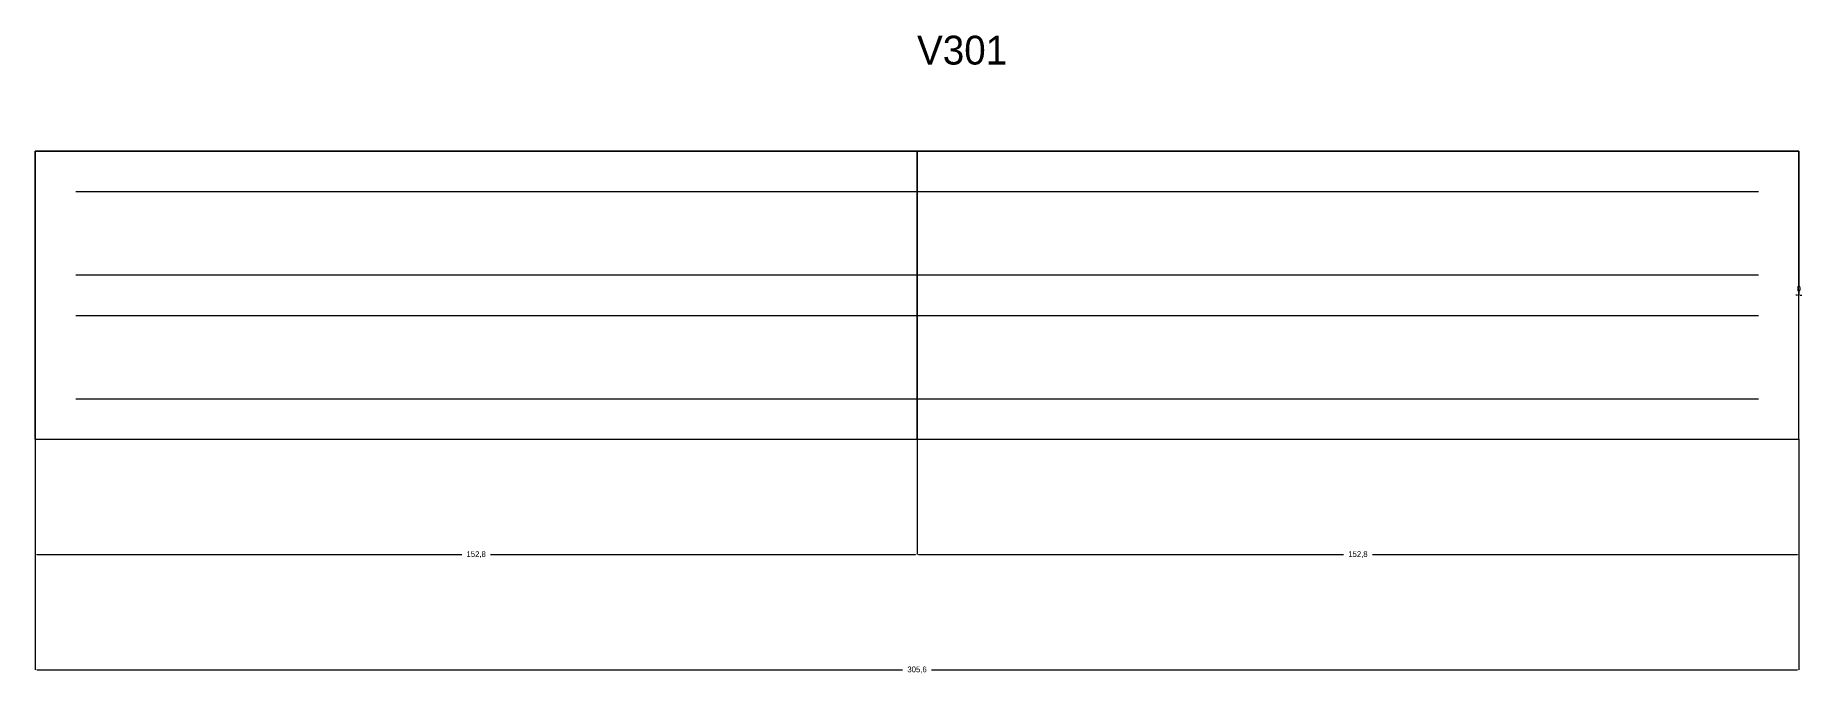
# Model space of a CAD drawing. Header units: centimetres. Extents: x 12796 to 13102, y 13118 to 13229.
import ezdxf

# ---------------------------------------------------------------- set-up
doc = ezdxf.new("R2010")
doc.units = ezdxf.units.CM
for name, color, linetype in [('COTA', 7, 'Continuous'), ('NOMENCLATURA', 7, 'Continuous'), ('Paineis', 7, 'Continuous'), ('SARR_2.2x7', 7, 'Continuous')]:
    doc.layers.add(name, color=color, linetype=linetype)
doc.dimstyles.get("Standard").update_dxf_attribs({"dimtxt": 2.5, "dimasz": 2.5, "dimexe": 1.25, "dimexo": 0.625, "dimtad": 1, "dimcen": 2.5, "dimazin": 3, "dimtfac": 1, "dimtmove": 0, "dimatfit": 3})

# ---------------------------------------------------------------- blocks, each defined once
blk = doc.blocks.new('_CLOSEDFILLED')
at = {"color": 0, "linetype": 'BYBLOCK'}
blk.add_solid([(-1, 0.2), (0, 0), (-1, -0.2)], dxfattribs=at)
blk = doc.blocks.new('*D1')
at = {"color": 1}
for p, q in [((12795.5914, 13158.9905), (12795.5914, 13138.9905)), ((12948.3914, 13158.9905), (12948.3914, 13138.9905)), ((12795.8414, 13138.9905), (12869.4914, 13138.9905)), ((12874.4914, 13138.9905), (12948.1414, 13138.9905))]:
    blk.add_line(p, q, dxfattribs=at)
at = {"layer": 'Defpoints'}
for p in [(12795.5914, 13158.9905), (12948.3914, 13158.9905), (12795.5914, 13138.9905)]:
    blk.add_point(p, dxfattribs=at)
at = {"layer": 'COTA', "color": 1, "xscale": 0.25, "yscale": 0.25, "rotation": 180}
blk.add_blockref('_CLOSEDFILLED', (12795.5914, 13138.9905), dxfattribs=at)
at = {"layer": 'COTA', "color": 1, "xscale": 0.25, "yscale": 0.25}
blk.add_blockref('_CLOSEDFILLED', (12948.3914, 13138.9905), dxfattribs=at)
at = {"layer": 'COTA', "color": 1, "insert": (12871.9914, 13138.9905), "char_height": 1, "attachment_point": 5}
blk.add_mtext('152,8', dxfattribs=at)
blk = doc.blocks.new('*D2')
at = {"color": 1}
for p, q in [((12948.3914, 13158.9905), (12948.3914, 13138.9905)), ((13101.1914, 13158.9905), (13101.1914, 13138.9905)), ((12948.6414, 13138.9905), (13022.2914, 13138.9905)), ((13027.2914, 13138.9905), (13100.9414, 13138.9905))]:
    blk.add_line(p, q, dxfattribs=at)
at = {"layer": 'Defpoints'}
for p in [(12948.3914, 13158.9905), (13101.1914, 13158.9905), (12948.3914, 13138.9905)]:
    blk.add_point(p, dxfattribs=at)
at = {"layer": 'COTA', "color": 1, "xscale": 0.25, "yscale": 0.25, "rotation": 180}
blk.add_blockref('_CLOSEDFILLED', (12948.3914, 13138.9905), dxfattribs=at)
at = {"layer": 'COTA', "color": 1, "xscale": 0.25, "yscale": 0.25}
blk.add_blockref('_CLOSEDFILLED', (13101.1914, 13138.9905), dxfattribs=at)
at = {"layer": 'COTA', "color": 1, "insert": (13024.7914, 13138.9905), "char_height": 1, "attachment_point": 5}
blk.add_mtext('152,8', dxfattribs=at)
blk = doc.blocks.new('*D3')
at = {"color": 1}
for p, q in [((12795.5914, 13158.9905), (12795.5914, 13118.9905)), ((13101.1914, 13158.9905), (13101.1914, 13118.9905)), ((12795.8414, 13118.9905), (12945.8914, 13118.9905)), ((12950.8914, 13118.9905), (13100.9414, 13118.9905))]:
    blk.add_line(p, q, dxfattribs=at)
at = {"layer": 'Defpoints'}
for p in [(12795.5914, 13158.9905), (13101.1914, 13158.9905), (12795.5914, 13118.9905)]:
    blk.add_point(p, dxfattribs=at)
at = {"layer": 'COTA', "color": 1, "xscale": 0.25, "yscale": 0.25, "rotation": 180}
blk.add_blockref('_CLOSEDFILLED', (12795.5914, 13118.9905), dxfattribs=at)
at = {"layer": 'COTA', "color": 1, "xscale": 0.25, "yscale": 0.25}
blk.add_blockref('_CLOSEDFILLED', (13101.1914, 13118.9905), dxfattribs=at)
at = {"layer": 'COTA', "color": 1, "insert": (12948.3914, 13118.9905), "char_height": 1, "attachment_point": 5}
blk.add_mtext('305,6', dxfattribs=at)
blk = doc.blocks.new('*D4')
at = {"color": 1}
for p, q in [((13101.1914, 13208.9905), (13101.1914, 13183.9905)), ((13100.9414, 13183.9905), (13100.6914, 13183.9905)), ((13101.1914, 13158.9905), (13101.1914, 13183.9905)), ((13101.1914, 13183.9905), (13101.1914, 13183.9905)), ((13101.4414, 13183.9905), (13101.6914, 13183.9905))]:
    blk.add_line(p, q, dxfattribs=at)
at = {"layer": 'Defpoints'}
for p in [(13101.1914, 13208.9905), (13101.1914, 13183.9905), (13101.1914, 13158.9905)]:
    blk.add_point(p, dxfattribs=at)
at = {"layer": 'COTA', "color": 1, "xscale": 0.25, "yscale": 0.25}
blk.add_blockref('_CLOSEDFILLED', (13101.1914, 13183.9905), dxfattribs=at)
at = {"layer": 'COTA', "color": 1, "xscale": 0.25, "yscale": 0.25, "rotation": 180}
blk.add_blockref('_CLOSEDFILLED', (13101.1914, 13183.9905), dxfattribs=at)
at = {"layer": 'COTA', "color": 1, "insert": (13101.1914, 13185.1155), "char_height": 1, "attachment_point": 5}
blk.add_mtext('0', dxfattribs=at)

msp = doc.modelspace()

# ---------------------------------------------------------------- linework, layer by layer
at = {"layer": 'Paineis'}
for points in [[(12795.5914, 13158.9905), (12795.5914, 13208.9905)], [(12948.3914, 13208.9905), (12795.5914, 13208.9905)], [(12795.5914, 13208.9905), (12795.5914, 13158.9905)], [(12795.5914, 13208.9905), (13101.1914, 13208.9905)], [(12948.3914, 13158.9905), (12948.3914, 13208.9905)], [(12948.3914, 13158.9905), (12948.3914, 13208.9905)], [(13101.1914, 13208.9905), (12948.3914, 13208.9905)], [(12948.3914, 13208.9905), (12948.3914, 13158.9905)], [(13101.1914, 13158.9905), (13101.1914, 13208.9905)], [(13101.1914, 13158.9905), (13101.1914, 13208.9905)], [(12795.5914, 13158.9905), (12948.3914, 13158.9905)], [(12795.5914, 13158.9905), (13101.1914, 13158.9905)], [(12948.3914, 13158.9905), (13101.1914, 13158.9905)]]:
    msp.add_lwpolyline(points, dxfattribs=at)
at = {"layer": 'SARR_2.2x7'}
for p, q in [((12802.5914, 13201.9905), (12948.3914, 13201.9905)), ((12948.3914, 13201.9905), (13094.1914, 13201.9905)), ((12802.5914, 13187.4905), (12948.3914, 13187.4905)), ((12948.3914, 13187.4905), (13094.1914, 13187.4905)), ((12802.5914, 13180.4905), (12948.3914, 13180.4905)), ((12948.3914, 13180.4905), (13094.1914, 13180.4905)), ((12802.5914, 13165.9905), (12948.3914, 13165.9905)), ((12948.3914, 13165.9905), (13094.1914, 13165.9905))]:
    msp.add_line(p, q, dxfattribs=at)

# ---------------------------------------------------------------- texts
at = {"layer": 'NOMENCLATURA'}
msp.add_text('V301', height=5, dxfattribs=at).set_placement((12948.3914, 13223.9905))

# ---------------------------------------------------------------- dimensions: what is measured, and where the dimension line sits
at = {"layer": 'COTA', "color": 1}
for base, p1, p2, picture, middle in [((13101.1914, 13183.9905), (13101.1914, 13158.9905), (13101.1914, 13208.9905), '*D4', (13101.1914, 13185.1155)), ((12795.5914, 13138.9905), (12795.5914, 13158.9905), (12948.3914, 13158.9905), '*D1', (12871.9914, 13138.9905)), ((12795.5914, 13118.9905), (12795.5914, 13158.9905), (13101.1914, 13158.9905), '*D3', (12948.3914, 13118.9905)), ((12948.3914, 13138.9905), (12948.3914, 13158.9905), (13101.1914, 13158.9905), '*D2', (13024.7914, 13138.9905))]:
    dim = msp.add_linear_dim(base=base, p1=p1, p2=p2, dimstyle='Standard', dxfattribs=at)
    dim.commit()
    dim.dimension.update_dxf_attribs({"geometry": picture, "text_midpoint": middle})

doc.saveas('drawing.dxf')
